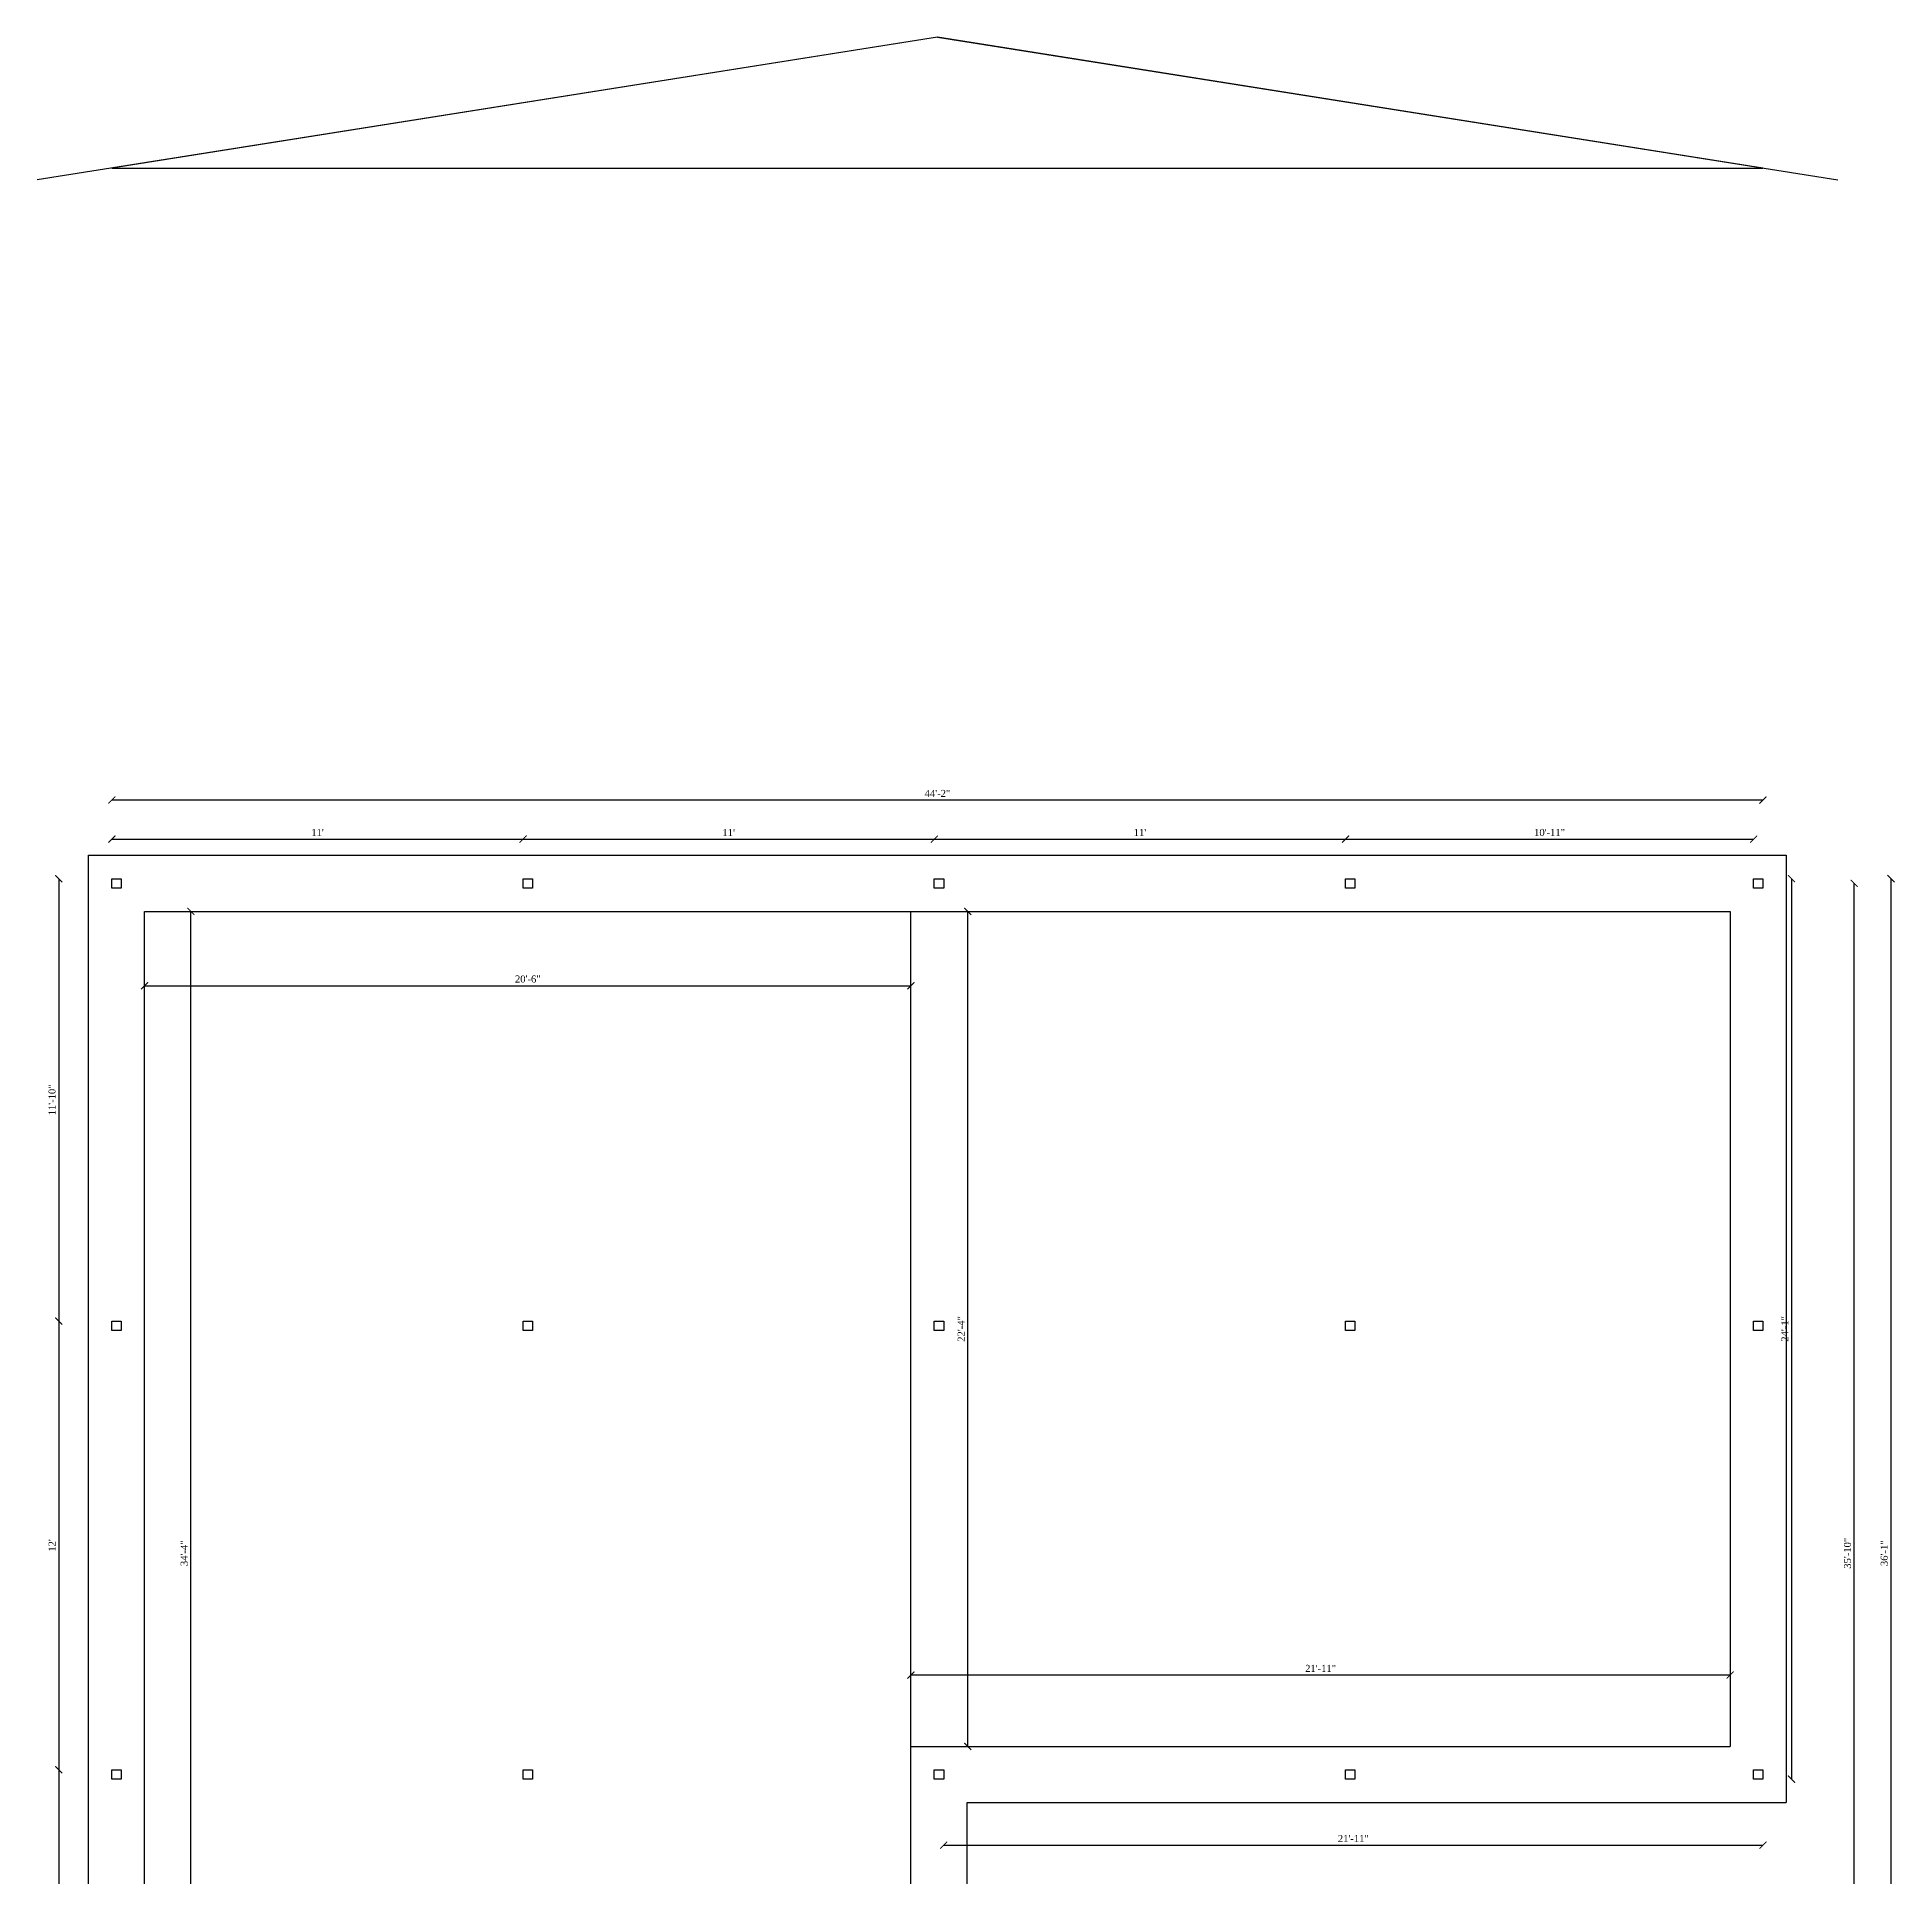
# Model space of a CAD drawing. Header units: inches. Extents: x 61049 to 63592, y -4986 to -4062.
# Drawn here: x 61802 to 62398, y -4652 to -4062 of the extents above; entities that cross this region are included whole.
import ezdxf

# ---------------------------------------------------------------- set-up
doc = ezdxf.new("R2010")
doc.units = ezdxf.units.IN
doc.header["$MEASUREMENT"] = 0
doc.layers.add('ELEVATION', color=6, linetype='Continuous', lineweight=30)
doc.styles.get("Standard").update_dxf_attribs({"font": 'times.ttf'})
doc.dimstyles.get("Standard").update_dxf_attribs({"dimtxt": 2.25, "dimasz": 2.25, "dimexe": 0.18, "dimexo": 0.0625, "dimgap": 1, "dimtad": 1, "dimdec": 1, "dimzin": 0, "dimdsep": 46, "dimlunit": 4, "dimtxsty": 'Standard', "dimblk": 'ARCHTICK', "dimcen": 0.09, "dimse1": 1, "dimse2": 1, "dimadec": 0, "dimazin": 0, "dimtfac": 1, "dimtdec": 1, "dimtofl": 0, "dimtmove": 0, "dimatfit": 3, "dimldrblk": 'ARCHTICK', "dimfxl": 1, "dimtolj": 1, "dimtzin": 0, "dimarcsym": 0})

# ---------------------------------------------------------------- blocks, each defined once
blk = doc.blocks.new('_ArchTick')
at = {"color": 0, "linetype": 'ByBlock', "const_width": 0.15}
blk.add_lwpolyline([(-0.5, -0.5), (0.5, 0.5)], dxfattribs=at)
blk = doc.blocks.new('*D670')
at = {"layer": 'Defpoints', "color": 0, "transparency": 16777216}
for p in [(61826.14, -4331.77), (61809.07, -4473.77), (61826.14, -4473.77)]:
    blk.add_point(p, dxfattribs=at)
at = {"layer": 'ELEVATION', "color": 0, "lineweight": -2, "transparency": 16777216}
blk.add_line((61809.07, -4331.77), (61809.07, -4473.77), dxfattribs=at)
at = {"layer": 'ELEVATION', "color": 0, "lineweight": -2, "transparency": 16777216, "xscale": 2.25, "yscale": 2.25, "zscale": 2.25}
for p, rotation in [((61809.07, -4331.77), 90), ((61809.07, -4473.77), 270)]:
    blk.add_blockref('_ArchTick', p, dxfattribs=dict(at, rotation=rotation))
at = {"layer": 'ELEVATION', "color": 0, "transparency": 16777216, "insert": (61806.93, -4402.77), "char_height": 2.25, "attachment_point": 5, "rotation": 90}
blk.add_mtext('\\A1;11\'-10"', dxfattribs=at)
blk = doc.blocks.new('*D671')
at = {"layer": 'Defpoints', "color": 0, "transparency": 16777216}
for p in [(61826.14, -4473.77), (61809.07, -4617.77), (61826.14, -4617.77)]:
    blk.add_point(p, dxfattribs=at)
at = {"layer": 'ELEVATION', "color": 0, "lineweight": -2, "transparency": 16777216}
blk.add_line((61809.07, -4473.77), (61809.07, -4617.77), dxfattribs=at)
at = {"layer": 'ELEVATION', "color": 0, "lineweight": -2, "transparency": 16777216, "xscale": 2.25, "yscale": 2.25, "zscale": 2.25}
for p, rotation in [((61809.07, -4473.77), 90), ((61809.07, -4617.77), 270)]:
    blk.add_blockref('_ArchTick', p, dxfattribs=dict(at, rotation=rotation))
at = {"layer": 'ELEVATION', "color": 0, "transparency": 16777216, "insert": (61806.95, -4545.77), "char_height": 2.25, "attachment_point": 5, "rotation": 90}
blk.add_mtext("\\A1;12'", dxfattribs=at)
blk = doc.blocks.new('*D672')
at = {"layer": 'Defpoints', "color": 0, "transparency": 16777216}
for p in [(61826.14, -4617.77), (61809.07, -4761.77), (61826.14, -4761.77)]:
    blk.add_point(p, dxfattribs=at)
at = {"layer": 'ELEVATION', "color": 0, "lineweight": -2, "transparency": 16777216}
blk.add_line((61809.07, -4617.77), (61809.07, -4761.77), dxfattribs=at)
at = {"layer": 'ELEVATION', "color": 0, "lineweight": -2, "transparency": 16777216, "xscale": 2.25, "yscale": 2.25, "zscale": 2.25}
for p, rotation in [((61809.07, -4617.77), 90), ((61809.07, -4761.77), 270)]:
    blk.add_blockref('_ArchTick', p, dxfattribs=dict(at, rotation=rotation))
at = {"layer": 'ELEVATION', "color": 0, "transparency": 16777216, "insert": (61806.95, -4689.77), "char_height": 2.25, "attachment_point": 5, "rotation": 90}
blk.add_mtext("\\A1;12'", dxfattribs=at)
blk = doc.blocks.new('*D673')
at = {"layer": 'Defpoints', "color": 0, "transparency": 16777216}
for p in [(61958.14, -4319.07), (61826.14, -4331.77), (61958.14, -4331.77)]:
    blk.add_point(p, dxfattribs=at)
at = {"layer": 'ELEVATION', "color": 0, "lineweight": -2, "transparency": 16777216}
blk.add_line((61826.14, -4319.07), (61958.14, -4319.07), dxfattribs=at)
at = {"layer": 'ELEVATION', "color": 0, "lineweight": -2, "transparency": 16777216, "xscale": 2.25, "yscale": 2.25, "zscale": 2.25, "rotation": 180}
blk.add_blockref('_ArchTick', (61826.14, -4319.07), dxfattribs=at)
at = {"layer": 'ELEVATION', "color": 0, "lineweight": -2, "transparency": 16777216, "xscale": 2.25, "yscale": 2.25, "zscale": 2.25}
blk.add_blockref('_ArchTick', (61958.14, -4319.07), dxfattribs=at)
at = {"layer": 'ELEVATION', "color": 0, "transparency": 16777216, "insert": (61892.14, -4316.95), "char_height": 2.25, "attachment_point": 5}
blk.add_mtext("\\A1;11'", dxfattribs=at)
blk = doc.blocks.new('*D674')
at = {"layer": 'Defpoints', "color": 0, "transparency": 16777216}
for p in [(62090.14, -4319.07), (61958.14, -4331.77), (62090.14, -4331.77)]:
    blk.add_point(p, dxfattribs=at)
at = {"layer": 'ELEVATION', "color": 0, "lineweight": -2, "transparency": 16777216}
blk.add_line((61958.14, -4319.07), (62090.14, -4319.07), dxfattribs=at)
at = {"layer": 'ELEVATION', "color": 0, "lineweight": -2, "transparency": 16777216, "xscale": 2.25, "yscale": 2.25, "zscale": 2.25, "rotation": 180}
blk.add_blockref('_ArchTick', (61958.14, -4319.07), dxfattribs=at)
at = {"layer": 'ELEVATION', "color": 0, "lineweight": -2, "transparency": 16777216, "xscale": 2.25, "yscale": 2.25, "zscale": 2.25}
blk.add_blockref('_ArchTick', (62090.14, -4319.07), dxfattribs=at)
at = {"layer": 'ELEVATION', "color": 0, "transparency": 16777216, "insert": (62024.14, -4316.95), "char_height": 2.25, "attachment_point": 5}
blk.add_mtext("\\A1;11'", dxfattribs=at)
blk = doc.blocks.new('*D675')
at = {"layer": 'Defpoints', "color": 0, "transparency": 16777216}
for p in [(62222.14, -4319.07), (62090.14, -4331.77), (62222.14, -4331.77)]:
    blk.add_point(p, dxfattribs=at)
at = {"layer": 'ELEVATION', "color": 0, "lineweight": -2, "transparency": 16777216}
blk.add_line((62090.14, -4319.07), (62222.14, -4319.07), dxfattribs=at)
at = {"layer": 'ELEVATION', "color": 0, "lineweight": -2, "transparency": 16777216, "xscale": 2.25, "yscale": 2.25, "zscale": 2.25, "rotation": 180}
blk.add_blockref('_ArchTick', (62090.14, -4319.07), dxfattribs=at)
at = {"layer": 'ELEVATION', "color": 0, "lineweight": -2, "transparency": 16777216, "xscale": 2.25, "yscale": 2.25, "zscale": 2.25}
blk.add_blockref('_ArchTick', (62222.14, -4319.07), dxfattribs=at)
at = {"layer": 'ELEVATION', "color": 0, "transparency": 16777216, "insert": (62156.14, -4316.95), "char_height": 2.25, "attachment_point": 5}
blk.add_mtext("\\A1;11'", dxfattribs=at)
blk = doc.blocks.new('*D676')
at = {"layer": 'Defpoints', "color": 0, "transparency": 16777216}
for p in [(62353.14, -4319.07), (62222.14, -4331.77), (62353.14, -4331.77)]:
    blk.add_point(p, dxfattribs=at)
at = {"layer": 'ELEVATION', "color": 0, "lineweight": -2, "transparency": 16777216}
blk.add_line((62222.14, -4319.07), (62353.14, -4319.07), dxfattribs=at)
at = {"layer": 'ELEVATION', "color": 0, "lineweight": -2, "transparency": 16777216, "xscale": 2.25, "yscale": 2.25, "zscale": 2.25, "rotation": 180}
blk.add_blockref('_ArchTick', (62222.14, -4319.07), dxfattribs=at)
at = {"layer": 'ELEVATION', "color": 0, "lineweight": -2, "transparency": 16777216, "xscale": 2.25, "yscale": 2.25, "zscale": 2.25}
blk.add_blockref('_ArchTick', (62353.14, -4319.07), dxfattribs=at)
at = {"layer": 'ELEVATION', "color": 0, "transparency": 16777216, "insert": (62287.64, -4316.93), "char_height": 2.25, "attachment_point": 5}
blk.add_mtext('\\A1;10\'-11"', dxfattribs=at)
blk = doc.blocks.new('*D698')
at = {"layer": 'Defpoints', "color": 0, "transparency": 16777216}
for p in [(62356.14, -4333.27), (62385.41, -4333.27), (62356.14, -4763.27)]:
    blk.add_point(p, dxfattribs=at)
at = {"layer": 'ELEVATION', "color": 0, "lineweight": -2, "transparency": 16777216}
blk.add_line((62385.41, -4763.27), (62385.41, -4333.27), dxfattribs=at)
at = {"layer": 'ELEVATION', "color": 0, "lineweight": -2, "transparency": 16777216, "xscale": 2.25, "yscale": 2.25, "zscale": 2.25}
for p, rotation in [((62385.41, -4333.27), 90), ((62385.41, -4763.27), 270)]:
    blk.add_blockref('_ArchTick', p, dxfattribs=dict(at, rotation=rotation))
at = {"layer": 'ELEVATION', "color": 0, "transparency": 16777216, "insert": (62383.27, -4548.27), "char_height": 2.25, "attachment_point": 5, "rotation": 90}
blk.add_mtext('\\A1;35\'-10"', dxfattribs=at)
blk = doc.blocks.new('*D701')
at = {"layer": 'Defpoints', "color": 0, "transparency": 16777216}
for p in [(62356.14, -4331.77), (62356.14, -4764.77), (62397.23, -4764.77)]:
    blk.add_point(p, dxfattribs=at)
at = {"layer": 'ELEVATION', "color": 0, "lineweight": -2, "transparency": 16777216}
blk.add_line((62397.23, -4331.77), (62397.23, -4764.77), dxfattribs=at)
at = {"layer": 'ELEVATION', "color": 0, "lineweight": -2, "transparency": 16777216, "xscale": 2.25, "yscale": 2.25, "zscale": 2.25}
for p, rotation in [((62397.23, -4331.77), 90), ((62397.23, -4764.77), 270)]:
    blk.add_blockref('_ArchTick', p, dxfattribs=dict(at, rotation=rotation))
at = {"layer": 'ELEVATION', "color": 0, "transparency": 16777216, "insert": (62395.09, -4548.27), "char_height": 2.25, "attachment_point": 5, "rotation": 90}
blk.add_mtext('\\A1;36\'-1"', dxfattribs=at)
blk = doc.blocks.new('*D702')
at = {"layer": 'Defpoints', "color": 0, "transparency": 16777216}
for p in [(62356.14, -4331.77), (62356.14, -4620.77), (62365.31, -4620.77)]:
    blk.add_point(p, dxfattribs=at)
at = {"layer": 'ELEVATION', "color": 0, "lineweight": -2, "transparency": 16777216}
blk.add_line((62365.31, -4331.77), (62365.31, -4620.77), dxfattribs=at)
at = {"layer": 'ELEVATION', "color": 0, "lineweight": -2, "transparency": 16777216, "xscale": 2.25, "yscale": 2.25, "zscale": 2.25}
for p, rotation in [((62365.31, -4331.77), 90), ((62365.31, -4620.77), 270)]:
    blk.add_blockref('_ArchTick', p, dxfattribs=dict(at, rotation=rotation))
at = {"layer": 'ELEVATION', "color": 0, "transparency": 16777216, "insert": (62363.18, -4476.27), "char_height": 2.25, "attachment_point": 5, "rotation": 90}
blk.add_mtext('\\A1;24\'-1"', dxfattribs=at)
blk = doc.blocks.new('*D703')
at = {"layer": 'Defpoints', "color": 0, "transparency": 16777216}
for p in [(62356.14, -4306.51), (61826.14, -4331.77), (62356.14, -4331.77)]:
    blk.add_point(p, dxfattribs=at)
at = {"layer": 'ELEVATION', "color": 0, "lineweight": -2, "transparency": 16777216}
blk.add_line((61826.14, -4306.51), (62356.14, -4306.51), dxfattribs=at)
at = {"layer": 'ELEVATION', "color": 0, "lineweight": -2, "transparency": 16777216, "xscale": 2.25, "yscale": 2.25, "zscale": 2.25, "rotation": 180}
blk.add_blockref('_ArchTick', (61826.14, -4306.51), dxfattribs=at)
at = {"layer": 'ELEVATION', "color": 0, "lineweight": -2, "transparency": 16777216, "xscale": 2.25, "yscale": 2.25, "zscale": 2.25}
blk.add_blockref('_ArchTick', (62356.14, -4306.51), dxfattribs=at)
at = {"layer": 'ELEVATION', "color": 0, "transparency": 16777216, "insert": (62091.14, -4304.39), "char_height": 2.25, "attachment_point": 5}
blk.add_mtext('\\A1;44\'-2"', dxfattribs=at)
blk = doc.blocks.new('*D704')
at = {"layer": 'Defpoints', "color": 0, "transparency": 16777216}
for p in [(62093.14, -4620.77), (62356.14, -4620.77), (62356.14, -4641.96)]:
    blk.add_point(p, dxfattribs=at)
at = {"layer": 'ELEVATION', "color": 0, "lineweight": -2, "transparency": 16777216}
blk.add_line((62093.14, -4641.96), (62356.14, -4641.96), dxfattribs=at)
at = {"layer": 'ELEVATION', "color": 0, "lineweight": -2, "transparency": 16777216, "xscale": 2.25, "yscale": 2.25, "zscale": 2.25, "rotation": 180}
blk.add_blockref('_ArchTick', (62093.14, -4641.96), dxfattribs=at)
at = {"layer": 'ELEVATION', "color": 0, "lineweight": -2, "transparency": 16777216, "xscale": 2.25, "yscale": 2.25, "zscale": 2.25}
blk.add_blockref('_ArchTick', (62356.14, -4641.96), dxfattribs=at)
at = {"layer": 'ELEVATION', "color": 0, "transparency": 16777216, "insert": (62224.64, -4639.83), "char_height": 2.25, "attachment_point": 5}
blk.add_mtext('\\A1;21\'-11"', dxfattribs=at)
blk = doc.blocks.new('*D706')
at = {"layer": 'Defpoints', "color": 0, "transparency": 16777216}
for p in [(61836.64, -4342.27), (62082.64, -4342.27), (62082.64, -4366.12)]:
    blk.add_point(p, dxfattribs=at)
at = {"layer": 'ELEVATION', "color": 0, "lineweight": -2, "transparency": 16777216}
blk.add_line((61836.64, -4366.12), (62082.64, -4366.12), dxfattribs=at)
at = {"layer": 'ELEVATION', "color": 0, "lineweight": -2, "transparency": 16777216, "xscale": 2.25, "yscale": 2.25, "zscale": 2.25, "rotation": 180}
blk.add_blockref('_ArchTick', (61836.64, -4366.12), dxfattribs=at)
at = {"layer": 'ELEVATION', "color": 0, "lineweight": -2, "transparency": 16777216, "xscale": 2.25, "yscale": 2.25, "zscale": 2.25}
blk.add_blockref('_ArchTick', (62082.64, -4366.12), dxfattribs=at)
at = {"layer": 'ELEVATION', "color": 0, "transparency": 16777216, "insert": (61959.64, -4363.98), "char_height": 2.25, "attachment_point": 5}
blk.add_mtext('\\A1;20\'-6"', dxfattribs=at)
blk = doc.blocks.new('*D707')
at = {"layer": 'Defpoints', "color": 0, "transparency": 16777216}
for p in [(61836.64, -4342.27), (61851.48, -4342.27), (61836.64, -4754.27)]:
    blk.add_point(p, dxfattribs=at)
at = {"layer": 'ELEVATION', "color": 0, "lineweight": -2, "transparency": 16777216}
blk.add_line((61851.48, -4754.27), (61851.48, -4342.27), dxfattribs=at)
at = {"layer": 'ELEVATION', "color": 0, "lineweight": -2, "transparency": 16777216, "xscale": 2.25, "yscale": 2.25, "zscale": 2.25}
for p, rotation in [((61851.48, -4342.27), 90), ((61851.48, -4754.27), 270)]:
    blk.add_blockref('_ArchTick', p, dxfattribs=dict(at, rotation=rotation))
at = {"layer": 'ELEVATION', "color": 0, "transparency": 16777216, "insert": (61849.34, -4548.27), "char_height": 2.25, "attachment_point": 5, "rotation": 90}
blk.add_mtext('\\A1;34\'-4"', dxfattribs=at)
blk = doc.blocks.new('*D708')
at = {"layer": 'Defpoints', "color": 0, "transparency": 16777216}
for p in [(62082.64, -4342.27), (62100.89, -4342.27), (62082.64, -4610.27)]:
    blk.add_point(p, dxfattribs=at)
at = {"layer": 'ELEVATION', "color": 0, "lineweight": -2, "transparency": 16777216}
blk.add_line((62100.89, -4610.27), (62100.89, -4342.27), dxfattribs=at)
at = {"layer": 'ELEVATION', "color": 0, "lineweight": -2, "transparency": 16777216, "xscale": 2.25, "yscale": 2.25, "zscale": 2.25}
for p, rotation in [((62100.89, -4342.27), 90), ((62100.89, -4610.27), 270)]:
    blk.add_blockref('_ArchTick', p, dxfattribs=dict(at, rotation=rotation))
at = {"layer": 'ELEVATION', "color": 0, "transparency": 16777216, "insert": (62098.76, -4476.27), "char_height": 2.25, "attachment_point": 5, "rotation": 90}
blk.add_mtext('\\A1;22\'-4"', dxfattribs=at)
blk = doc.blocks.new('*D709')
at = {"layer": 'Defpoints', "color": 0, "transparency": 16777216}
for p in [(62345.64, -4587.34), (62082.64, -4610.27), (62345.64, -4610.27)]:
    blk.add_point(p, dxfattribs=at)
at = {"layer": 'ELEVATION', "color": 0, "lineweight": -2, "transparency": 16777216}
blk.add_line((62082.64, -4587.34), (62345.64, -4587.34), dxfattribs=at)
at = {"layer": 'ELEVATION', "color": 0, "lineweight": -2, "transparency": 16777216, "xscale": 2.25, "yscale": 2.25, "zscale": 2.25, "rotation": 180}
blk.add_blockref('_ArchTick', (62082.64, -4587.34), dxfattribs=at)
at = {"layer": 'ELEVATION', "color": 0, "lineweight": -2, "transparency": 16777216, "xscale": 2.25, "yscale": 2.25, "zscale": 2.25}
blk.add_blockref('_ArchTick', (62345.64, -4587.34), dxfattribs=at)
at = {"layer": 'ELEVATION', "color": 0, "transparency": 16777216, "insert": (62214.14, -4585.21), "char_height": 2.25, "attachment_point": 5}
blk.add_mtext('\\A1;21\'-11"', dxfattribs=at)

msp = doc.modelspace()

# ---------------------------------------------------------------- linework, layer by layer
at = {"layer": 'ELEVATION'}
for p, q in [((62091.14, -4061.68), (61802.14, -4107.48)), ((62091.14, -4061.68), (62380.14, -4107.48)), ((61826.14, -4103.68), (62356.14, -4103.68)), ((61818.64, -4324.27), (62363.64, -4324.27)), ((61818.64, -4772.27), (61818.64, -4324.27)), ((62363.64, -4324.27), (62363.64, -4628.27)), ((61836.64, -4342.27), (62345.64, -4342.27)), ((61836.64, -4754.27), (61836.64, -4342.27)), ((62082.64, -4610.27), (62082.64, -4342.27)), ((62345.64, -4342.27), (62345.64, -4610.27)), ((62082.64, -4754.27), (62082.64, -4610.27)), ((62082.64, -4610.27), (62345.64, -4610.27)), ((62100.64, -4772.27), (62100.64, -4628.27)), ((62100.64, -4628.27), (62363.64, -4628.27))]:
    msp.add_line(p, q, dxfattribs=at)
for points in [[(62091.14, -4061.68), (61826.14, -4103.68), (62356.14, -4103.68)], [(61826.14, -4331.77), (61829.14, -4331.77), (61829.14, -4334.77), (61826.14, -4334.77)], [(61958.14, -4331.77), (61961.14, -4331.77), (61961.14, -4334.77), (61958.14, -4334.77)], [(62090.14, -4331.77), (62093.14, -4331.77), (62093.14, -4334.77), (62090.14, -4334.77)], [(62222.14, -4331.77), (62225.14, -4331.77), (62225.14, -4334.77), (62222.14, -4334.77)], [(62353.14, -4331.77), (62356.14, -4331.77), (62356.14, -4334.77), (62353.14, -4334.77)], [(61826.14, -4473.77), (61829.14, -4473.77), (61829.14, -4476.77), (61826.14, -4476.77)], [(61958.14, -4473.77), (61961.14, -4473.77), (61961.14, -4476.77), (61958.14, -4476.77)], [(62090.14, -4473.77), (62093.14, -4473.77), (62093.14, -4476.77), (62090.14, -4476.77)], [(62222.14, -4473.77), (62225.14, -4473.77), (62225.14, -4476.77), (62222.14, -4476.77)], [(62353.14, -4473.77), (62356.14, -4473.77), (62356.14, -4476.77), (62353.14, -4476.77)], [(61826.14, -4617.77), (61829.14, -4617.77), (61829.14, -4620.77), (61826.14, -4620.77)], [(61958.14, -4617.77), (61961.14, -4617.77), (61961.14, -4620.77), (61958.14, -4620.77)], [(62090.14, -4617.77), (62093.14, -4617.77), (62093.14, -4620.77), (62090.14, -4620.77)], [(62222.14, -4617.77), (62225.14, -4617.77), (62225.14, -4620.77), (62222.14, -4620.77)], [(62353.14, -4617.77), (62356.14, -4617.77), (62356.14, -4620.77), (62353.14, -4620.77)]]:
    msp.add_lwpolyline(points, close=True, dxfattribs=at)

# ---------------------------------------------------------------- dimensions: what is measured, and where the dimension line sits
for base, p1, p2, picture, middle in [((62356.14, -4306.51), (61826.14, -4331.77), (62356.14, -4331.77), '*D703', (62091.14, -4304.39)), ((61958.14, -4319.07), (61826.14, -4331.77), (61958.14, -4331.77), '*D673', (61892.14, -4316.95)), ((62082.64, -4366.12), (61836.64, -4342.27), (62082.64, -4342.27), '*D706', (61959.64, -4363.98)), ((62345.64, -4587.34), (62082.64, -4610.27), (62345.64, -4610.27), '*D709', (62214.14, -4585.21)), ((62356.14, -4641.96), (62093.14, -4620.77), (62356.14, -4620.77), '*D704', (62224.64, -4639.83))]:
    dim = msp.add_linear_dim(base=base, p1=p1, p2=p2, dimstyle='Standard', dxfattribs=at)
    dim.commit()
    dim.dimension.update_dxf_attribs({"geometry": picture, "text_midpoint": middle})
for base, p1, p2, picture, middle in [((62090.14, -4319.07), (61958.14, -4331.77), (62090.14, -4331.77), '*D674', (62024.14, -4316.95)), ((62222.14, -4319.07), (62090.14, -4331.77), (62222.14, -4331.77), '*D675', (62156.14, -4316.95)), ((62353.14, -4319.07), (62222.14, -4331.77), (62353.14, -4331.77), '*D676', (62287.64, -4316.93))]:
    dim = msp.add_linear_dim(base=base, p1=p1, p2=p2, dimstyle='Standard', override={"dimtmove": 1}, dxfattribs=at)
    dim.commit()
    dim.dimension.update_dxf_attribs({"geometry": picture, "text_midpoint": middle})
for base, p1, p2, picture, middle in [((61809.07, -4473.77), (61826.14, -4331.77), (61826.14, -4473.77), '*D670', (61806.93, -4402.77)), ((62397.23, -4764.77), (62356.14, -4331.77), (62356.14, -4764.77), '*D701', (62395.09, -4548.27)), ((62365.31, -4620.77), (62356.14, -4331.77), (62356.14, -4620.77), '*D702', (62363.18, -4476.27)), ((62385.41, -4333.27), (62356.14, -4763.27), (62356.14, -4333.27), '*D698', (62383.27, -4548.27)), ((61851.48, -4342.27), (61836.64, -4754.27), (61836.64, -4342.27), '*D707', (61849.34, -4548.27)), ((62100.89, -4342.27), (62082.64, -4610.27), (62082.64, -4342.27), '*D708', (62098.76, -4476.27))]:
    dim = msp.add_linear_dim(base=base, p1=p1, p2=p2, angle=90, dimstyle='Standard', dxfattribs=at)
    dim.commit()
    dim.dimension.update_dxf_attribs({"geometry": picture, "text_midpoint": middle})
for base, p1, p2, picture, middle in [((61809.07, -4617.77), (61826.14, -4473.77), (61826.14, -4617.77), '*D671', (61806.95, -4545.77)), ((61809.07, -4761.77), (61826.14, -4617.77), (61826.14, -4761.77), '*D672', (61806.95, -4689.77))]:
    dim = msp.add_linear_dim(base=base, p1=p1, p2=p2, angle=90, dimstyle='Standard', override={"dimtmove": 1}, dxfattribs=at)
    dim.commit()
    dim.dimension.update_dxf_attribs({"geometry": picture, "text_midpoint": middle})

doc.saveas('drawing.dxf')
